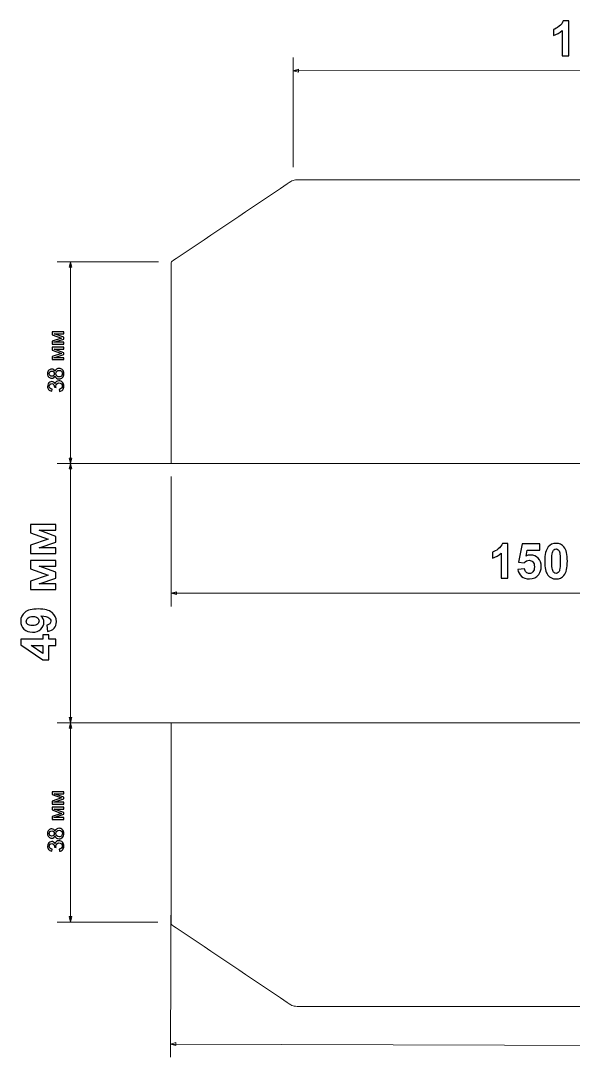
# Model space of a CAD drawing. Header units: centimetres. Extents: x -84 to 84, y -59 to 59.
# Drawn here: x -60.22 to -49.79, y 27.85 to 47.43 of the extents above; entities that cross this region are included whole.
import ezdxf

# ---------------------------------------------------------------- set-up
doc = ezdxf.new("R2010")
doc.units = ezdxf.units.CM
doc.header["$MEASUREMENT"] = 0
doc.layers.add('layer 1', color=7, linetype='Continuous')

msp = doc.modelspace()

# ---------------------------------------------------------------- linework, layer by layer
at = {"layer": 'layer 1', "color": 155}
for points, knots in [([(-49.87179, 46.76507), (-49.87179, 46.76507), (-49.99745, 46.76507), (-49.99745, 46.76507), (-49.99745, 46.76507), (-49.99745, 46.76507), (-49.99745, 47.2405), (-49.99745, 47.2405), (-49.99745, 47.2405), (-50.04331, 47.19739), (-50.09743, 47.16544), (-50.1598, 47.1448), (-50.1598, 47.1448), (-50.1598, 47.1448), (-50.1598, 47.25945), (-50.1598, 47.25945), (-50.1598, 47.25945), (-50.12693, 47.27015), (-50.09131, 47.29048), (-50.05294, 47.3206), (-50.05294, 47.3206), (-50.01442, 47.35056), (-49.98813, 47.38557), (-49.97376, 47.42547), (-49.97376, 47.42547), (-49.97376, 47.42547), (-49.87179, 47.42547), (-49.87179, 47.42547), (-49.87179, 47.42547), (-49.87179, 47.42547), (-49.87179, 46.76507), (-49.87179, 46.76507)], [0, 0, 0, 0, 0.11111111, 0.11111111, 0.11111111, 0.11111111, 0.22222222, 0.22222222, 0.22222222, 0.22222222, 0.33333333, 0.33333333, 0.33333333, 0.33333333, 0.44444444, 0.44444444, 0.44444444, 0.44444444, 0.55555556, 0.55555556, 0.55555556, 0.55555556, 0.66666667, 0.66666667, 0.66666667, 0.66666667, 0.77777778, 0.77777778, 0.77777778, 0.77777778, 1, 1, 1, 1]), ([(-59.62596, 41.31589), (-59.62596, 41.31589), (-59.62596, 41.37318), (-59.62596, 41.37318), (-59.62596, 41.37318), (-59.62596, 41.37318), (-59.45014, 41.43125), (-59.45014, 41.43125), (-59.45014, 41.43125), (-59.45014, 41.43125), (-59.62596, 41.49552), (-59.62596, 41.49552), (-59.62596, 41.49552), (-59.62596, 41.49552), (-59.62596, 41.54872), (-59.62596, 41.54872), (-59.62596, 41.54872), (-59.62596, 41.54872), (-59.40625, 41.54872), (-59.40625, 41.54872), (-59.40625, 41.54872), (-59.40625, 41.54872), (-59.40625, 41.51147), (-59.40625, 41.51147), (-59.40625, 41.51147), (-59.40625, 41.51147), (-59.58313, 41.51147), (-59.58313, 41.51147), (-59.58313, 41.51147), (-59.58313, 41.51147), (-59.40625, 41.44677), (-59.40625, 41.44677), (-59.40625, 41.44677), (-59.40625, 41.44677), (-59.40625, 41.41347), (-59.40625, 41.41347), (-59.40625, 41.41347), (-59.40625, 41.41347), (-59.5916, 41.3523), (-59.5916, 41.3523), (-59.5916, 41.3523), (-59.5916, 41.3523), (-59.40625, 41.3523), (-59.40625, 41.3523), (-59.40625, 41.3523), (-59.40625, 41.3523), (-59.40625, 41.31589), (-59.40625, 41.31589), (-59.40625, 41.31589), (-59.40625, 41.31589), (-59.62596, 41.31589), (-59.62596, 41.31589)], [0, 0, 0, 0, 0.07142857, 0.07142857, 0.07142857, 0.07142857, 0.14285714, 0.14285714, 0.14285714, 0.14285714, 0.21428571, 0.21428571, 0.21428571, 0.21428571, 0.28571429, 0.28571429, 0.28571429, 0.28571429, 0.35714286, 0.35714286, 0.35714286, 0.35714286, 0.42857143, 0.42857143, 0.42857143, 0.42857143, 0.5, 0.5, 0.5, 0.5, 0.57142857, 0.57142857, 0.57142857, 0.57142857, 0.64285714, 0.64285714, 0.64285714, 0.64285714, 0.71428571, 0.71428571, 0.71428571, 0.71428571, 0.78571429, 0.78571429, 0.78571429, 0.78571429, 0.85714286, 0.85714286, 0.85714286, 0.85714286, 1, 1, 1, 1]), ([(-59.62596, 41.02485), (-59.62596, 41.02485), (-59.62596, 41.08214), (-59.62596, 41.08214), (-59.62596, 41.08214), (-59.62596, 41.08214), (-59.45014, 41.14021), (-59.45014, 41.14021), (-59.45014, 41.14021), (-59.45014, 41.14021), (-59.62596, 41.20448), (-59.62596, 41.20448), (-59.62596, 41.20448), (-59.62596, 41.20448), (-59.62596, 41.25768), (-59.62596, 41.25768), (-59.62596, 41.25768), (-59.62596, 41.25768), (-59.40625, 41.25768), (-59.40625, 41.25768), (-59.40625, 41.25768), (-59.40625, 41.25768), (-59.40625, 41.22043), (-59.40625, 41.22043), (-59.40625, 41.22043), (-59.40625, 41.22043), (-59.58313, 41.22043), (-59.58313, 41.22043), (-59.58313, 41.22043), (-59.58313, 41.22043), (-59.40625, 41.15573), (-59.40625, 41.15573), (-59.40625, 41.15573), (-59.40625, 41.15573), (-59.40625, 41.12243), (-59.40625, 41.12243), (-59.40625, 41.12243), (-59.40625, 41.12243), (-59.5916, 41.06126), (-59.5916, 41.06126), (-59.5916, 41.06126), (-59.5916, 41.06126), (-59.40625, 41.06126), (-59.40625, 41.06126), (-59.40625, 41.06126), (-59.40625, 41.06126), (-59.40625, 41.02485), (-59.40625, 41.02485), (-59.40625, 41.02485), (-59.40625, 41.02485), (-59.62596, 41.02485), (-59.62596, 41.02485)], [0, 0, 0, 0, 0.07142857, 0.07142857, 0.07142857, 0.07142857, 0.14285714, 0.14285714, 0.14285714, 0.14285714, 0.21428571, 0.21428571, 0.21428571, 0.21428571, 0.28571429, 0.28571429, 0.28571429, 0.28571429, 0.35714286, 0.35714286, 0.35714286, 0.35714286, 0.42857143, 0.42857143, 0.42857143, 0.42857143, 0.5, 0.5, 0.5, 0.5, 0.57142857, 0.57142857, 0.57142857, 0.57142857, 0.64285714, 0.64285714, 0.64285714, 0.64285714, 0.71428571, 0.71428571, 0.71428571, 0.71428571, 0.78571429, 0.78571429, 0.78571429, 0.78571429, 0.85714286, 0.85714286, 0.85714286, 0.85714286, 1, 1, 1, 1]), ([(-59.57057, 40.71772), (-59.57622, 40.70227), (-59.58433, 40.69084), (-59.59477, 40.68336), (-59.59477, 40.68336), (-59.60529, 40.67595), (-59.61784, 40.67221), (-59.63245, 40.67221), (-59.63245, 40.67221), (-59.65453, 40.67221), (-59.67302, 40.68012), (-59.68805, 40.69592), (-59.68805, 40.69592), (-59.70307, 40.71179), (-59.71062, 40.73282), (-59.71062, 40.75914), (-59.71062, 40.75914), (-59.71062, 40.78552), (-59.70293, 40.80683), (-59.68755, 40.82292), (-59.68755, 40.82292), (-59.67217, 40.83901), (-59.65347, 40.84705), (-59.63139, 40.84705), (-59.63139, 40.84705), (-59.61735, 40.84705), (-59.60507, 40.84338), (-59.5947, 40.83604), (-59.5947, 40.83604), (-59.58426, 40.8287), (-59.57622, 40.81756), (-59.57057, 40.80253), (-59.57057, 40.80253), (-59.5645, 40.82108), (-59.55477, 40.83512), (-59.54122, 40.84479), (-59.54122, 40.84479), (-59.52775, 40.85446), (-59.51166, 40.85932), (-59.49289, 40.85932), (-59.49289, 40.85932), (-59.467, 40.85932), (-59.44527, 40.85015), (-59.42763, 40.83188), (-59.42763, 40.83188), (-59.40999, 40.81353), (-59.40117, 40.78948), (-59.40117, 40.75963), (-59.40117, 40.75963), (-59.40117, 40.72979), (-59.40999, 40.70573), (-59.4277, 40.68738), (-59.4277, 40.68738), (-59.44541, 40.66911), (-59.46749, 40.65994), (-59.49395, 40.65994), (-59.49395, 40.65994), (-59.51363, 40.65994), (-59.53014, 40.66495), (-59.54341, 40.67496), (-59.54341, 40.67496), (-59.55674, 40.68498), (-59.56577, 40.69924), (-59.57057, 40.71772)], [0, 0, 0, 0, 0.05882353, 0.05882353, 0.05882353, 0.05882353, 0.11764706, 0.11764706, 0.11764706, 0.11764706, 0.17647059, 0.17647059, 0.17647059, 0.17647059, 0.23529412, 0.23529412, 0.23529412, 0.23529412, 0.29411765, 0.29411765, 0.29411765, 0.29411765, 0.35294118, 0.35294118, 0.35294118, 0.35294118, 0.41176471, 0.41176471, 0.41176471, 0.41176471, 0.47058824, 0.47058824, 0.47058824, 0.47058824, 0.52941176, 0.52941176, 0.52941176, 0.52941176, 0.58823529, 0.58823529, 0.58823529, 0.58823529, 0.64705882, 0.64705882, 0.64705882, 0.64705882, 0.70588235, 0.70588235, 0.70588235, 0.70588235, 0.76470588, 0.76470588, 0.76470588, 0.76470588, 0.82352941, 0.82352941, 0.82352941, 0.82352941, 0.88235294, 0.88235294, 0.88235294, 0.88235294, 1, 1, 1, 1]), ([(-59.63379, 40.71031), (-59.6194, 40.71031), (-59.60768, 40.7149), (-59.59858, 40.724), (-59.59858, 40.724), (-59.58948, 40.73317), (-59.5849, 40.74517), (-59.5849, 40.76005), (-59.5849, 40.76005), (-59.5849, 40.77452), (-59.58941, 40.78623), (-59.59844, 40.79533), (-59.59844, 40.79533), (-59.60747, 40.80443), (-59.61855, 40.80895), (-59.63167, 40.80895), (-59.63167, 40.80895), (-59.64536, 40.80895), (-59.65686, 40.80429), (-59.66617, 40.79491), (-59.66617, 40.79491), (-59.67549, 40.78559), (-59.68014, 40.77381), (-59.68014, 40.75963), (-59.68014, 40.75963), (-59.68014, 40.74531), (-59.67556, 40.73353), (-59.66646, 40.72421), (-59.66646, 40.72421), (-59.65736, 40.71497), (-59.64649, 40.71031), (-59.63379, 40.71031)], [0, 0, 0, 0, 0.11111111, 0.11111111, 0.11111111, 0.11111111, 0.22222222, 0.22222222, 0.22222222, 0.22222222, 0.33333333, 0.33333333, 0.33333333, 0.33333333, 0.44444444, 0.44444444, 0.44444444, 0.44444444, 0.55555556, 0.55555556, 0.55555556, 0.55555556, 0.66666667, 0.66666667, 0.66666667, 0.66666667, 0.77777778, 0.77777778, 0.77777778, 0.77777778, 1, 1, 1, 1]), ([(-59.49367, 40.69804), (-59.48301, 40.69804), (-59.47278, 40.70051), (-59.46284, 40.70544), (-59.46284, 40.70544), (-59.45296, 40.71038), (-59.44527, 40.71786), (-59.43983, 40.72788), (-59.43983, 40.72788), (-59.4344, 40.73783), (-59.43165, 40.74855), (-59.43165, 40.75991), (-59.43165, 40.75991), (-59.43165, 40.77783), (-59.43736, 40.79251), (-59.44879, 40.80401), (-59.44879, 40.80401), (-59.46022, 40.81551), (-59.47476, 40.82123), (-59.4924, 40.82123), (-59.4924, 40.82123), (-59.51032, 40.82123), (-59.52514, 40.8153), (-59.53685, 40.80352), (-59.53685, 40.80352), (-59.54856, 40.79166), (-59.55442, 40.77671), (-59.55442, 40.75871), (-59.55442, 40.75871), (-59.55442, 40.74107), (-59.54863, 40.72661), (-59.53706, 40.71518), (-59.53706, 40.71518), (-59.52549, 40.70375), (-59.51102, 40.69804), (-59.49367, 40.69804)], [0, 0, 0, 0, 0.1, 0.1, 0.1, 0.1, 0.2, 0.2, 0.2, 0.2, 0.3, 0.3, 0.3, 0.3, 0.4, 0.4, 0.4, 0.4, 0.5, 0.5, 0.5, 0.5, 0.6, 0.6, 0.6, 0.6, 0.7, 0.7, 0.7, 0.7, 0.8, 0.8, 0.8, 0.8, 1, 1, 1, 1]), ([(-59.48668, 40.42492), (-59.48668, 40.42492), (-59.49176, 40.46217), (-59.49176, 40.46217), (-59.49176, 40.46217), (-59.4706, 40.46648), (-59.45536, 40.47367), (-59.44604, 40.4839), (-59.44604, 40.4839), (-59.43673, 40.49413), (-59.43207, 40.50669), (-59.43207, 40.52158), (-59.43207, 40.52158), (-59.43207, 40.53922), (-59.43814, 40.55411), (-59.45028, 40.5661), (-59.45028, 40.5661), (-59.46241, 40.57809), (-59.47744, 40.58409), (-59.49536, 40.58409), (-59.49536, 40.58409), (-59.51244, 40.58409), (-59.52655, 40.57852), (-59.53769, 40.5673), (-59.53769, 40.5673), (-59.54877, 40.55615), (-59.55434, 40.54197), (-59.55434, 40.52468), (-59.55434, 40.52468), (-59.55434, 40.51763), (-59.55293, 40.50888), (-59.55018, 40.49837), (-59.55018, 40.49837), (-59.55018, 40.49837), (-59.58278, 40.50253), (-59.58278, 40.50253), (-59.58278, 40.50253), (-59.5825, 40.505), (-59.58236, 40.50705), (-59.58236, 40.50853), (-59.58236, 40.50853), (-59.58236, 40.52447), (-59.58652, 40.53873), (-59.59477, 40.5515), (-59.59477, 40.5515), (-59.60303, 40.5642), (-59.61573, 40.57055), (-59.63287, 40.57055), (-59.63287, 40.57055), (-59.64649, 40.57055), (-59.65778, 40.56589), (-59.66674, 40.55665), (-59.66674, 40.55665), (-59.6757, 40.5474), (-59.68014, 40.53548), (-59.68014, 40.52087), (-59.68014, 40.52087), (-59.68014, 40.50634), (-59.67556, 40.49428), (-59.66639, 40.48461), (-59.66639, 40.48461), (-59.65721, 40.47494), (-59.64346, 40.46873), (-59.62511, 40.46598), (-59.62511, 40.46598), (-59.62511, 40.46598), (-59.63188, 40.42873), (-59.63188, 40.42873), (-59.63188, 40.42873), (-59.65686, 40.43332), (-59.67626, 40.44362), (-59.69002, 40.45977), (-59.69002, 40.45977), (-59.70378, 40.47586), (-59.71062, 40.49597), (-59.71062, 40.51996), (-59.71062, 40.51996), (-59.71062, 40.53647), (-59.7071, 40.55171), (-59.69997, 40.56561), (-59.69997, 40.56561), (-59.69291, 40.57958), (-59.68325, 40.59023), (-59.67104, 40.59757), (-59.67104, 40.59757), (-59.65877, 40.60498), (-59.64578, 40.60865), (-59.63203, 40.60865), (-59.63203, 40.60865), (-59.61897, 40.60865), (-59.60712, 40.60512), (-59.5964, 40.59813), (-59.5964, 40.59813), (-59.58567, 40.59108), (-59.57713, 40.58063), (-59.57078, 40.56688), (-59.57078, 40.56688), (-59.56669, 40.5848), (-59.55808, 40.5987), (-59.54503, 40.60865), (-59.54503, 40.60865), (-59.53205, 40.61852), (-59.51568, 40.62346), (-59.49614, 40.62346), (-59.49614, 40.62346), (-59.46968, 40.62346), (-59.44717, 40.6138), (-59.42876, 40.59453), (-59.42876, 40.59453), (-59.41034, 40.5752), (-59.40117, 40.55079), (-59.40117, 40.5213), (-59.40117, 40.5213), (-59.40117, 40.4947), (-59.40914, 40.47262), (-59.42502, 40.45505), (-59.42502, 40.45505), (-59.44089, 40.43741), (-59.46142, 40.42739), (-59.48668, 40.42492)], [0, 0, 0, 0, 0.03225806, 0.03225806, 0.03225806, 0.03225806, 0.06451613, 0.06451613, 0.06451613, 0.06451613, 0.09677419, 0.09677419, 0.09677419, 0.09677419, 0.12903226, 0.12903226, 0.12903226, 0.12903226, 0.16129032, 0.16129032, 0.16129032, 0.16129032, 0.19354839, 0.19354839, 0.19354839, 0.19354839, 0.22580645, 0.22580645, 0.22580645, 0.22580645, 0.25806452, 0.25806452, 0.25806452, 0.25806452, 0.29032258, 0.29032258, 0.29032258, 0.29032258, 0.32258065, 0.32258065, 0.32258065, 0.32258065, 0.35483871, 0.35483871, 0.35483871, 0.35483871, 0.38709677, 0.38709677, 0.38709677, 0.38709677, 0.41935484, 0.41935484, 0.41935484, 0.41935484, 0.4516129, 0.4516129, 0.4516129, 0.4516129, 0.48387097, 0.48387097, 0.48387097, 0.48387097, 0.51612903, 0.51612903, 0.51612903, 0.51612903, 0.5483871, 0.5483871, 0.5483871, 0.5483871, 0.58064516, 0.58064516, 0.58064516, 0.58064516, 0.61290323, 0.61290323, 0.61290323, 0.61290323, 0.64516129, 0.64516129, 0.64516129, 0.64516129, 0.67741935, 0.67741935, 0.67741935, 0.67741935, 0.70967742, 0.70967742, 0.70967742, 0.70967742, 0.74193548, 0.74193548, 0.74193548, 0.74193548, 0.77419355, 0.77419355, 0.77419355, 0.77419355, 0.80645161, 0.80645161, 0.80645161, 0.80645161, 0.83870968, 0.83870968, 0.83870968, 0.83870968, 0.87096774, 0.87096774, 0.87096774, 0.87096774, 0.90322581, 0.90322581, 0.90322581, 0.90322581, 0.93548387, 0.93548387, 0.93548387, 0.93548387, 1, 1, 1, 1]), ([(-60.03295, 37.36031), (-60.03295, 37.36031), (-60.03295, 37.51715), (-60.03295, 37.51715), (-60.03295, 37.51715), (-60.03295, 37.51715), (-59.70122, 37.6341), (-59.70122, 37.6341), (-59.70122, 37.6341), (-59.70122, 37.6341), (-60.03295, 37.75303), (-60.03295, 37.75303), (-60.03295, 37.75303), (-60.03295, 37.75303), (-60.03295, 37.90881), (-60.03295, 37.90881), (-60.03295, 37.90881), (-60.03295, 37.90881), (-59.55691, 37.90881), (-59.55691, 37.90881), (-59.55691, 37.90881), (-59.55691, 37.90881), (-59.55691, 37.80149), (-59.55691, 37.80149), (-59.55691, 37.80149), (-59.55691, 37.80149), (-59.87029, 37.80149), (-59.87029, 37.80149), (-59.87029, 37.80149), (-59.87029, 37.80149), (-59.55691, 37.68623), (-59.55691, 37.68623), (-59.55691, 37.68623), (-59.55691, 37.68623), (-59.55691, 37.57815), (-59.55691, 37.57815), (-59.55691, 37.57815), (-59.55691, 37.57815), (-59.87029, 37.46762), (-59.87029, 37.46762), (-59.87029, 37.46762), (-59.87029, 37.46762), (-59.55691, 37.46762), (-59.55691, 37.46762), (-59.55691, 37.46762), (-59.55691, 37.46762), (-59.55691, 37.36031), (-59.55691, 37.36031), (-59.55691, 37.36031), (-59.55691, 37.36031), (-60.03295, 37.36031), (-60.03295, 37.36031)], [0, 0, 0, 0, 0.07142857, 0.07142857, 0.07142857, 0.07142857, 0.14285714, 0.14285714, 0.14285714, 0.14285714, 0.21428571, 0.21428571, 0.21428571, 0.21428571, 0.28571429, 0.28571429, 0.28571429, 0.28571429, 0.35714286, 0.35714286, 0.35714286, 0.35714286, 0.42857143, 0.42857143, 0.42857143, 0.42857143, 0.5, 0.5, 0.5, 0.5, 0.57142857, 0.57142857, 0.57142857, 0.57142857, 0.64285714, 0.64285714, 0.64285714, 0.64285714, 0.71428571, 0.71428571, 0.71428571, 0.71428571, 0.78571429, 0.78571429, 0.78571429, 0.78571429, 0.85714286, 0.85714286, 0.85714286, 0.85714286, 1, 1, 1, 1]), ([(-51.02188, 36.89402), (-51.02188, 36.89402), (-51.14754, 36.89402), (-51.14754, 36.89402), (-51.14754, 36.89402), (-51.14754, 36.89402), (-51.14754, 37.36945), (-51.14754, 37.36945), (-51.14754, 37.36945), (-51.1934, 37.32634), (-51.24752, 37.29439), (-51.30989, 37.27375), (-51.30989, 37.27375), (-51.30989, 37.27375), (-51.30989, 37.3884), (-51.30989, 37.3884), (-51.30989, 37.3884), (-51.27702, 37.3991), (-51.2414, 37.41943), (-51.20303, 37.44955), (-51.20303, 37.44955), (-51.16451, 37.47951), (-51.13822, 37.51452), (-51.12385, 37.55442), (-51.12385, 37.55442), (-51.12385, 37.55442), (-51.02188, 37.55442), (-51.02188, 37.55442), (-51.02188, 37.55442), (-51.02188, 37.55442), (-51.02188, 36.89402), (-51.02188, 36.89402)], [0, 0, 0, 0, 0.11111111, 0.11111111, 0.11111111, 0.11111111, 0.22222222, 0.22222222, 0.22222222, 0.22222222, 0.33333333, 0.33333333, 0.33333333, 0.33333333, 0.44444444, 0.44444444, 0.44444444, 0.44444444, 0.55555556, 0.55555556, 0.55555556, 0.55555556, 0.66666667, 0.66666667, 0.66666667, 0.66666667, 0.77777778, 0.77777778, 0.77777778, 0.77777778, 1, 1, 1, 1]), ([(-50.83186, 37.06264), (-50.83186, 37.06264), (-50.7062, 37.07563), (-50.7062, 37.07563), (-50.7062, 37.07563), (-50.70253, 37.0472), (-50.69199, 37.02457), (-50.67441, 37.00791), (-50.67441, 37.00791), (-50.65667, 36.99125), (-50.63634, 36.98299), (-50.61326, 36.98299), (-50.61326, 36.98299), (-50.58696, 36.98299), (-50.56465, 36.99369), (-50.54645, 37.01525), (-50.54645, 37.01525), (-50.52826, 37.0368), (-50.51909, 37.06921), (-50.51909, 37.11247), (-50.51909, 37.11247), (-50.51909, 37.15313), (-50.52811, 37.18356), (-50.5463, 37.20389), (-50.5463, 37.20389), (-50.56434, 37.22422), (-50.58788, 37.23431), (-50.61693, 37.23431), (-50.61693, 37.23431), (-50.65316, 37.23431), (-50.68572, 37.21841), (-50.71446, 37.18661), (-50.71446, 37.18661), (-50.71446, 37.18661), (-50.81627, 37.20129), (-50.81627, 37.20129), (-50.81627, 37.20129), (-50.81627, 37.20129), (-50.75206, 37.54249), (-50.75206, 37.54249), (-50.75206, 37.54249), (-50.75206, 37.54249), (-50.41911, 37.54249), (-50.41911, 37.54249), (-50.41911, 37.54249), (-50.41911, 37.54249), (-50.41911, 37.42509), (-50.41911, 37.42509), (-50.41911, 37.42509), (-50.41911, 37.42509), (-50.65652, 37.42509), (-50.65652, 37.42509), (-50.65652, 37.42509), (-50.65652, 37.42509), (-50.67639, 37.31334), (-50.67639, 37.31334), (-50.67639, 37.31334), (-50.64842, 37.32725), (-50.61968, 37.33429), (-50.59033, 37.33429), (-50.59033, 37.33429), (-50.53438, 37.33429), (-50.48699, 37.31395), (-50.44816, 37.27314), (-50.44816, 37.27314), (-50.40918, 37.23247), (-50.38976, 37.17958), (-50.38976, 37.11446), (-50.38976, 37.11446), (-50.38976, 37.06019), (-50.40551, 37.01188), (-50.43685, 36.96923), (-50.43685, 36.96923), (-50.47965, 36.91114), (-50.53896, 36.8821), (-50.61479, 36.8821), (-50.61479, 36.8821), (-50.67548, 36.8821), (-50.72501, 36.89845), (-50.76322, 36.93101), (-50.76322, 36.93101), (-50.80159, 36.96373), (-50.82437, 37.00745), (-50.83186, 37.06264)], [0, 0, 0, 0, 0.04545455, 0.04545455, 0.04545455, 0.04545455, 0.09090909, 0.09090909, 0.09090909, 0.09090909, 0.13636364, 0.13636364, 0.13636364, 0.13636364, 0.18181818, 0.18181818, 0.18181818, 0.18181818, 0.22727273, 0.22727273, 0.22727273, 0.22727273, 0.27272727, 0.27272727, 0.27272727, 0.27272727, 0.31818182, 0.31818182, 0.31818182, 0.31818182, 0.36363636, 0.36363636, 0.36363636, 0.36363636, 0.40909091, 0.40909091, 0.40909091, 0.40909091, 0.45454545, 0.45454545, 0.45454545, 0.45454545, 0.5, 0.5, 0.5, 0.5, 0.54545455, 0.54545455, 0.54545455, 0.54545455, 0.59090909, 0.59090909, 0.59090909, 0.59090909, 0.63636364, 0.63636364, 0.63636364, 0.63636364, 0.68181818, 0.68181818, 0.68181818, 0.68181818, 0.72727273, 0.72727273, 0.72727273, 0.72727273, 0.77272727, 0.77272727, 0.77272727, 0.77272727, 0.81818182, 0.81818182, 0.81818182, 0.81818182, 0.86363636, 0.86363636, 0.86363636, 0.86363636, 0.90909091, 0.90909091, 0.90909091, 0.90909091, 1, 1, 1, 1]), ([(-50.11031, 37.55442), (-50.04672, 37.55442), (-49.99704, 37.53164), (-49.96111, 37.48609), (-49.96111, 37.48609), (-49.91846, 37.43228), (-49.89706, 37.34285), (-49.89706, 37.2181), (-49.89706, 37.2181), (-49.89706, 37.09352), (-49.91861, 37.00393), (-49.96157, 36.94951), (-49.96157, 36.94951), (-49.99719, 36.90457), (-50.04672, 36.8821), (-50.11031, 36.8821), (-50.11031, 36.8821), (-50.17421, 36.8821), (-50.22573, 36.90671), (-50.26486, 36.95593), (-50.26486, 36.95593), (-50.304, 37.00516), (-50.32357, 37.09306), (-50.32357, 37.21933), (-50.32357, 37.21933), (-50.32357, 37.3433), (-50.30201, 37.43258), (-50.25906, 37.487), (-50.25906, 37.487), (-50.22344, 37.53195), (-50.17391, 37.55442), (-50.11031, 37.55442)], [0, 0, 0, 0, 0.11111111, 0.11111111, 0.11111111, 0.11111111, 0.22222222, 0.22222222, 0.22222222, 0.22222222, 0.33333333, 0.33333333, 0.33333333, 0.33333333, 0.44444444, 0.44444444, 0.44444444, 0.44444444, 0.55555556, 0.55555556, 0.55555556, 0.55555556, 0.66666667, 0.66666667, 0.66666667, 0.66666667, 0.77777778, 0.77777778, 0.77777778, 0.77777778, 1, 1, 1, 1]), ([(-50.11031, 37.44986), (-50.12529, 37.44986), (-50.13875, 37.44496), (-50.15037, 37.43518), (-50.15037, 37.43518), (-50.16214, 37.42555), (-50.17131, 37.40812), (-50.17773, 37.3829), (-50.17773, 37.3829), (-50.18629, 37.35034), (-50.19057, 37.2953), (-50.19057, 37.2181), (-50.19057, 37.2181), (-50.19057, 37.14075), (-50.18675, 37.08771), (-50.1791, 37.05881), (-50.1791, 37.05881), (-50.17146, 37.02992), (-50.16183, 37.01066), (-50.15021, 37.00103), (-50.15021, 37.00103), (-50.13859, 36.9914), (-50.12529, 36.98666), (-50.11031, 36.98666), (-50.11031, 36.98666), (-50.09533, 36.98666), (-50.08188, 36.99155), (-50.07011, 37.00133), (-50.07011, 37.00133), (-50.05849, 37.01097), (-50.04932, 37.02839), (-50.0429, 37.05362), (-50.0429, 37.05362), (-50.03434, 37.08587), (-50.03006, 37.14075), (-50.03006, 37.2181), (-50.03006, 37.2181), (-50.03006, 37.2953), (-50.03388, 37.34835), (-50.04152, 37.37724), (-50.04152, 37.37724), (-50.04917, 37.40613), (-50.0588, 37.42555), (-50.07041, 37.43518), (-50.07041, 37.43518), (-50.08203, 37.44496), (-50.09533, 37.44986), (-50.11031, 37.44986)], [0, 0, 0, 0, 0.07692308, 0.07692308, 0.07692308, 0.07692308, 0.15384615, 0.15384615, 0.15384615, 0.15384615, 0.23076923, 0.23076923, 0.23076923, 0.23076923, 0.30769231, 0.30769231, 0.30769231, 0.30769231, 0.38461538, 0.38461538, 0.38461538, 0.38461538, 0.46153846, 0.46153846, 0.46153846, 0.46153846, 0.53846154, 0.53846154, 0.53846154, 0.53846154, 0.61538462, 0.61538462, 0.61538462, 0.61538462, 0.69230769, 0.69230769, 0.69230769, 0.69230769, 0.76923077, 0.76923077, 0.76923077, 0.76923077, 0.84615385, 0.84615385, 0.84615385, 0.84615385, 1, 1, 1, 1]), ([(-60.03295, 36.68187), (-60.03295, 36.68187), (-60.03295, 36.83871), (-60.03295, 36.83871), (-60.03295, 36.83871), (-60.03295, 36.83871), (-59.70122, 36.95566), (-59.70122, 36.95566), (-59.70122, 36.95566), (-59.70122, 36.95566), (-60.03295, 37.07459), (-60.03295, 37.07459), (-60.03295, 37.07459), (-60.03295, 37.07459), (-60.03295, 37.23037), (-60.03295, 37.23037), (-60.03295, 37.23037), (-60.03295, 37.23037), (-59.55691, 37.23037), (-59.55691, 37.23037), (-59.55691, 37.23037), (-59.55691, 37.23037), (-59.55691, 37.12305), (-59.55691, 37.12305), (-59.55691, 37.12305), (-59.55691, 37.12305), (-59.87029, 37.12305), (-59.87029, 37.12305), (-59.87029, 37.12305), (-59.87029, 37.12305), (-59.55691, 37.00779), (-59.55691, 37.00779), (-59.55691, 37.00779), (-59.55691, 37.00779), (-59.55691, 36.89971), (-59.55691, 36.89971), (-59.55691, 36.89971), (-59.55691, 36.89971), (-59.87029, 36.78918), (-59.87029, 36.78918), (-59.87029, 36.78918), (-59.87029, 36.78918), (-59.55691, 36.78918), (-59.55691, 36.78918), (-59.55691, 36.78918), (-59.55691, 36.78918), (-59.55691, 36.68187), (-59.55691, 36.68187), (-59.55691, 36.68187), (-59.55691, 36.68187), (-60.03295, 36.68187), (-60.03295, 36.68187)], [0, 0, 0, 0, 0.07142857, 0.07142857, 0.07142857, 0.07142857, 0.14285714, 0.14285714, 0.14285714, 0.14285714, 0.21428571, 0.21428571, 0.21428571, 0.21428571, 0.28571429, 0.28571429, 0.28571429, 0.28571429, 0.35714286, 0.35714286, 0.35714286, 0.35714286, 0.42857143, 0.42857143, 0.42857143, 0.42857143, 0.5, 0.5, 0.5, 0.5, 0.57142857, 0.57142857, 0.57142857, 0.57142857, 0.64285714, 0.64285714, 0.64285714, 0.64285714, 0.71428571, 0.71428571, 0.71428571, 0.71428571, 0.78571429, 0.78571429, 0.78571429, 0.78571429, 0.85714286, 0.85714286, 0.85714286, 0.85714286, 1, 1, 1, 1]), ([(-59.70947, 35.89031), (-59.70947, 35.89031), (-59.72293, 36.0123), (-59.72293, 36.0123), (-59.72293, 36.0123), (-59.69801, 36.0152), (-59.67951, 36.023), (-59.66759, 36.03538), (-59.66759, 36.03538), (-59.65551, 36.04777), (-59.64955, 36.06428), (-59.64955, 36.08461), (-59.64955, 36.08461), (-59.64955, 36.11044), (-59.66163, 36.1323), (-59.68563, 36.15034), (-59.68563, 36.15034), (-59.70963, 36.16838), (-59.75946, 36.17985), (-59.83483, 36.18489), (-59.83483, 36.18489), (-59.79814, 36.15325), (-59.77979, 36.11381), (-59.77979, 36.06626), (-59.77979, 36.06626), (-59.77979, 36.01475), (-59.79967, 35.97011), (-59.83957, 35.93265), (-59.83957, 35.93265), (-59.87947, 35.8952), (-59.93129, 35.87655), (-59.99519, 35.87655), (-59.99519, 35.87655), (-60.06184, 35.87655), (-60.1155, 35.89627), (-60.15616, 35.93586), (-60.15616, 35.93586), (-60.19698, 35.97546), (-60.21731, 36.02591), (-60.21731, 36.08705), (-60.21731, 36.08705), (-60.21731, 36.15355), (-60.19147, 36.20828), (-60.13996, 36.25093), (-60.13996, 36.25093), (-60.08829, 36.29358), (-60.00344, 36.31498), (-59.88512, 36.31498), (-59.88512, 36.31498), (-59.76497, 36.31498), (-59.67814, 36.29282), (-59.62494, 36.24848), (-59.62494, 36.24848), (-59.57159, 36.20415), (-59.54499, 36.14637), (-59.54499, 36.07513), (-59.54499, 36.07513), (-59.54499, 36.02392), (-59.55874, 35.98264), (-59.58626, 35.951), (-59.58626, 35.951), (-59.61362, 35.91951), (-59.65475, 35.89918), (-59.70947, 35.89031)], [0, 0, 0, 0, 0.05882353, 0.05882353, 0.05882353, 0.05882353, 0.11764706, 0.11764706, 0.11764706, 0.11764706, 0.17647059, 0.17647059, 0.17647059, 0.17647059, 0.23529412, 0.23529412, 0.23529412, 0.23529412, 0.29411765, 0.29411765, 0.29411765, 0.29411765, 0.35294118, 0.35294118, 0.35294118, 0.35294118, 0.41176471, 0.41176471, 0.41176471, 0.41176471, 0.47058824, 0.47058824, 0.47058824, 0.47058824, 0.52941176, 0.52941176, 0.52941176, 0.52941176, 0.58823529, 0.58823529, 0.58823529, 0.58823529, 0.64705882, 0.64705882, 0.64705882, 0.64705882, 0.70588235, 0.70588235, 0.70588235, 0.70588235, 0.76470588, 0.76470588, 0.76470588, 0.76470588, 0.82352941, 0.82352941, 0.82352941, 0.82352941, 0.88235294, 0.88235294, 0.88235294, 0.88235294, 1, 1, 1, 1]), ([(-59.98495, 36.17373), (-60.02546, 36.17373), (-60.05695, 36.16441), (-60.07927, 36.14576), (-60.07927, 36.14576), (-60.10159, 36.12726), (-60.11275, 36.1057), (-60.11275, 36.08124), (-60.11275, 36.08124), (-60.11275, 36.05801), (-60.10357, 36.03875), (-60.08523, 36.02346), (-60.08523, 36.02346), (-60.06688, 36.00802), (-60.03692, 36.00038), (-59.99534, 36.00038), (-59.99534, 36.00038), (-59.953, 36.00038), (-59.92196, 36.00878), (-59.90209, 36.02545), (-59.90209, 36.02545), (-59.88237, 36.04211), (-59.87243, 36.0629), (-59.87243, 36.08797), (-59.87243, 36.08797), (-59.87243, 36.11212), (-59.88191, 36.13246), (-59.90102, 36.14897), (-59.90102, 36.14897), (-59.92013, 36.16548), (-59.9481, 36.17373), (-59.98495, 36.17373)], [0, 0, 0, 0, 0.11111111, 0.11111111, 0.11111111, 0.11111111, 0.22222222, 0.22222222, 0.22222222, 0.22222222, 0.33333333, 0.33333333, 0.33333333, 0.33333333, 0.44444444, 0.44444444, 0.44444444, 0.44444444, 0.55555556, 0.55555556, 0.55555556, 0.55555556, 0.66666667, 0.66666667, 0.66666667, 0.66666667, 0.77777778, 0.77777778, 0.77777778, 0.77777778, 1, 1, 1, 1]), ([(-59.55691, 35.62233), (-59.55691, 35.62233), (-59.68899, 35.62233), (-59.68899, 35.62233), (-59.68899, 35.62233), (-59.68899, 35.62233), (-59.68899, 35.3545), (-59.68899, 35.3545), (-59.68899, 35.3545), (-59.68899, 35.3545), (-59.7986, 35.3545), (-59.7986, 35.3545), (-59.7986, 35.3545), (-59.7986, 35.3545), (-60.21639, 35.63853), (-60.21639, 35.63853), (-60.21639, 35.63853), (-60.21639, 35.63853), (-60.21639, 35.74432), (-60.21639, 35.74432), (-60.21639, 35.74432), (-60.21639, 35.74432), (-59.79906, 35.74432), (-59.79906, 35.74432), (-59.79906, 35.74432), (-59.79906, 35.74432), (-59.79906, 35.82595), (-59.79906, 35.82595), (-59.79906, 35.82595), (-59.79906, 35.82595), (-59.68899, 35.82595), (-59.68899, 35.82595), (-59.68899, 35.82595), (-59.68899, 35.82595), (-59.68899, 35.74432), (-59.68899, 35.74432), (-59.68899, 35.74432), (-59.68899, 35.74432), (-59.55691, 35.74432), (-59.55691, 35.74432), (-59.55691, 35.74432), (-59.55691, 35.74432), (-59.55691, 35.62233), (-59.55691, 35.62233)], [0, 0, 0, 0, 0.08333333, 0.08333333, 0.08333333, 0.08333333, 0.16666667, 0.16666667, 0.16666667, 0.16666667, 0.25, 0.25, 0.25, 0.25, 0.33333333, 0.33333333, 0.33333333, 0.33333333, 0.41666667, 0.41666667, 0.41666667, 0.41666667, 0.5, 0.5, 0.5, 0.5, 0.58333333, 0.58333333, 0.58333333, 0.58333333, 0.66666667, 0.66666667, 0.66666667, 0.66666667, 0.75, 0.75, 0.75, 0.75, 0.83333333, 0.83333333, 0.83333333, 0.83333333, 1, 1, 1, 1]), ([(-59.79906, 35.62233), (-59.79906, 35.62233), (-60.02332, 35.62233), (-60.02332, 35.62233), (-60.02332, 35.62233), (-60.02332, 35.62233), (-59.79906, 35.47221), (-59.79906, 35.47221), (-59.79906, 35.47221), (-59.79906, 35.47221), (-59.79906, 35.62233), (-59.79906, 35.62233)], [0, 0, 0, 0, 0.25, 0.25, 0.25, 0.25, 0.5, 0.5, 0.5, 0.5, 1, 1, 1, 1]), ([(-59.62596, 32.62998), (-59.62596, 32.62998), (-59.62596, 32.68727), (-59.62596, 32.68727), (-59.62596, 32.68727), (-59.62596, 32.68727), (-59.45014, 32.74534), (-59.45014, 32.74534), (-59.45014, 32.74534), (-59.45014, 32.74534), (-59.62596, 32.80961), (-59.62596, 32.80961), (-59.62596, 32.80961), (-59.62596, 32.80961), (-59.62596, 32.86281), (-59.62596, 32.86281), (-59.62596, 32.86281), (-59.62596, 32.86281), (-59.40625, 32.86281), (-59.40625, 32.86281), (-59.40625, 32.86281), (-59.40625, 32.86281), (-59.40625, 32.82556), (-59.40625, 32.82556), (-59.40625, 32.82556), (-59.40625, 32.82556), (-59.58313, 32.82556), (-59.58313, 32.82556), (-59.58313, 32.82556), (-59.58313, 32.82556), (-59.40625, 32.76086), (-59.40625, 32.76086), (-59.40625, 32.76086), (-59.40625, 32.76086), (-59.40625, 32.72756), (-59.40625, 32.72756), (-59.40625, 32.72756), (-59.40625, 32.72756), (-59.5916, 32.66639), (-59.5916, 32.66639), (-59.5916, 32.66639), (-59.5916, 32.66639), (-59.40625, 32.66639), (-59.40625, 32.66639), (-59.40625, 32.66639), (-59.40625, 32.66639), (-59.40625, 32.62998), (-59.40625, 32.62998), (-59.40625, 32.62998), (-59.40625, 32.62998), (-59.62596, 32.62998), (-59.62596, 32.62998)], [0, 0, 0, 0, 0.07142857, 0.07142857, 0.07142857, 0.07142857, 0.14285714, 0.14285714, 0.14285714, 0.14285714, 0.21428571, 0.21428571, 0.21428571, 0.21428571, 0.28571429, 0.28571429, 0.28571429, 0.28571429, 0.35714286, 0.35714286, 0.35714286, 0.35714286, 0.42857143, 0.42857143, 0.42857143, 0.42857143, 0.5, 0.5, 0.5, 0.5, 0.57142857, 0.57142857, 0.57142857, 0.57142857, 0.64285714, 0.64285714, 0.64285714, 0.64285714, 0.71428571, 0.71428571, 0.71428571, 0.71428571, 0.78571429, 0.78571429, 0.78571429, 0.78571429, 0.85714286, 0.85714286, 0.85714286, 0.85714286, 1, 1, 1, 1]), ([(-59.62596, 32.33894), (-59.62596, 32.33894), (-59.62596, 32.39623), (-59.62596, 32.39623), (-59.62596, 32.39623), (-59.62596, 32.39623), (-59.45014, 32.4543), (-59.45014, 32.4543), (-59.45014, 32.4543), (-59.45014, 32.4543), (-59.62596, 32.51857), (-59.62596, 32.51857), (-59.62596, 32.51857), (-59.62596, 32.51857), (-59.62596, 32.57177), (-59.62596, 32.57177), (-59.62596, 32.57177), (-59.62596, 32.57177), (-59.40625, 32.57177), (-59.40625, 32.57177), (-59.40625, 32.57177), (-59.40625, 32.57177), (-59.40625, 32.53452), (-59.40625, 32.53452), (-59.40625, 32.53452), (-59.40625, 32.53452), (-59.58313, 32.53452), (-59.58313, 32.53452), (-59.58313, 32.53452), (-59.58313, 32.53452), (-59.40625, 32.46982), (-59.40625, 32.46982), (-59.40625, 32.46982), (-59.40625, 32.46982), (-59.40625, 32.43652), (-59.40625, 32.43652), (-59.40625, 32.43652), (-59.40625, 32.43652), (-59.5916, 32.37535), (-59.5916, 32.37535), (-59.5916, 32.37535), (-59.5916, 32.37535), (-59.40625, 32.37535), (-59.40625, 32.37535), (-59.40625, 32.37535), (-59.40625, 32.37535), (-59.40625, 32.33894), (-59.40625, 32.33894), (-59.40625, 32.33894), (-59.40625, 32.33894), (-59.62596, 32.33894), (-59.62596, 32.33894)], [0, 0, 0, 0, 0.07142857, 0.07142857, 0.07142857, 0.07142857, 0.14285714, 0.14285714, 0.14285714, 0.14285714, 0.21428571, 0.21428571, 0.21428571, 0.21428571, 0.28571429, 0.28571429, 0.28571429, 0.28571429, 0.35714286, 0.35714286, 0.35714286, 0.35714286, 0.42857143, 0.42857143, 0.42857143, 0.42857143, 0.5, 0.5, 0.5, 0.5, 0.57142857, 0.57142857, 0.57142857, 0.57142857, 0.64285714, 0.64285714, 0.64285714, 0.64285714, 0.71428571, 0.71428571, 0.71428571, 0.71428571, 0.78571429, 0.78571429, 0.78571429, 0.78571429, 0.85714286, 0.85714286, 0.85714286, 0.85714286, 1, 1, 1, 1]), ([(-59.57057, 32.03181), (-59.57622, 32.01636), (-59.58433, 32.00493), (-59.59477, 31.99745), (-59.59477, 31.99745), (-59.60529, 31.99004), (-59.61784, 31.9863), (-59.63245, 31.9863), (-59.63245, 31.9863), (-59.65453, 31.9863), (-59.67302, 31.99421), (-59.68805, 32.01001), (-59.68805, 32.01001), (-59.70307, 32.02588), (-59.71062, 32.04691), (-59.71062, 32.07323), (-59.71062, 32.07323), (-59.71062, 32.09961), (-59.70293, 32.12092), (-59.68755, 32.13701), (-59.68755, 32.13701), (-59.67217, 32.1531), (-59.65347, 32.16114), (-59.63139, 32.16114), (-59.63139, 32.16114), (-59.61735, 32.16114), (-59.60507, 32.15747), (-59.5947, 32.15013), (-59.5947, 32.15013), (-59.58426, 32.14279), (-59.57622, 32.13165), (-59.57057, 32.11662), (-59.57057, 32.11662), (-59.5645, 32.13517), (-59.55477, 32.14921), (-59.54122, 32.15888), (-59.54122, 32.15888), (-59.52775, 32.16855), (-59.51166, 32.17341), (-59.49289, 32.17341), (-59.49289, 32.17341), (-59.467, 32.17341), (-59.44527, 32.16424), (-59.42763, 32.14597), (-59.42763, 32.14597), (-59.40999, 32.12762), (-59.40117, 32.10357), (-59.40117, 32.07372), (-59.40117, 32.07372), (-59.40117, 32.04388), (-59.40999, 32.01982), (-59.4277, 32.00147), (-59.4277, 32.00147), (-59.44541, 31.9832), (-59.46749, 31.97403), (-59.49395, 31.97403), (-59.49395, 31.97403), (-59.51363, 31.97403), (-59.53014, 31.97904), (-59.54341, 31.98905), (-59.54341, 31.98905), (-59.55674, 31.99907), (-59.56577, 32.01333), (-59.57057, 32.03181)], [0, 0, 0, 0, 0.05882353, 0.05882353, 0.05882353, 0.05882353, 0.11764706, 0.11764706, 0.11764706, 0.11764706, 0.17647059, 0.17647059, 0.17647059, 0.17647059, 0.23529412, 0.23529412, 0.23529412, 0.23529412, 0.29411765, 0.29411765, 0.29411765, 0.29411765, 0.35294118, 0.35294118, 0.35294118, 0.35294118, 0.41176471, 0.41176471, 0.41176471, 0.41176471, 0.47058824, 0.47058824, 0.47058824, 0.47058824, 0.52941176, 0.52941176, 0.52941176, 0.52941176, 0.58823529, 0.58823529, 0.58823529, 0.58823529, 0.64705882, 0.64705882, 0.64705882, 0.64705882, 0.70588235, 0.70588235, 0.70588235, 0.70588235, 0.76470588, 0.76470588, 0.76470588, 0.76470588, 0.82352941, 0.82352941, 0.82352941, 0.82352941, 0.88235294, 0.88235294, 0.88235294, 0.88235294, 1, 1, 1, 1]), ([(-59.63379, 32.0244), (-59.6194, 32.0244), (-59.60768, 32.02899), (-59.59858, 32.03809), (-59.59858, 32.03809), (-59.58948, 32.04726), (-59.5849, 32.05926), (-59.5849, 32.07414), (-59.5849, 32.07414), (-59.5849, 32.08861), (-59.58941, 32.10032), (-59.59844, 32.10942), (-59.59844, 32.10942), (-59.60747, 32.11852), (-59.61855, 32.12304), (-59.63167, 32.12304), (-59.63167, 32.12304), (-59.64536, 32.12304), (-59.65686, 32.11838), (-59.66617, 32.109), (-59.66617, 32.109), (-59.67549, 32.09968), (-59.68014, 32.0879), (-59.68014, 32.07372), (-59.68014, 32.07372), (-59.68014, 32.0594), (-59.67556, 32.04762), (-59.66646, 32.0383), (-59.66646, 32.0383), (-59.65736, 32.02906), (-59.64649, 32.0244), (-59.63379, 32.0244)], [0, 0, 0, 0, 0.11111111, 0.11111111, 0.11111111, 0.11111111, 0.22222222, 0.22222222, 0.22222222, 0.22222222, 0.33333333, 0.33333333, 0.33333333, 0.33333333, 0.44444444, 0.44444444, 0.44444444, 0.44444444, 0.55555556, 0.55555556, 0.55555556, 0.55555556, 0.66666667, 0.66666667, 0.66666667, 0.66666667, 0.77777778, 0.77777778, 0.77777778, 0.77777778, 1, 1, 1, 1]), ([(-59.49367, 32.01213), (-59.48301, 32.01213), (-59.47278, 32.0146), (-59.46284, 32.01953), (-59.46284, 32.01953), (-59.45296, 32.02447), (-59.44527, 32.03195), (-59.43983, 32.04197), (-59.43983, 32.04197), (-59.4344, 32.05192), (-59.43165, 32.06264), (-59.43165, 32.074), (-59.43165, 32.074), (-59.43165, 32.09192), (-59.43736, 32.1066), (-59.44879, 32.1181), (-59.44879, 32.1181), (-59.46022, 32.1296), (-59.47476, 32.13532), (-59.4924, 32.13532), (-59.4924, 32.13532), (-59.51032, 32.13532), (-59.52514, 32.12939), (-59.53685, 32.11761), (-59.53685, 32.11761), (-59.54856, 32.10575), (-59.55442, 32.0908), (-59.55442, 32.0728), (-59.55442, 32.0728), (-59.55442, 32.05516), (-59.54863, 32.0407), (-59.53706, 32.02927), (-59.53706, 32.02927), (-59.52549, 32.01784), (-59.51102, 32.01213), (-59.49367, 32.01213)], [0, 0, 0, 0, 0.1, 0.1, 0.1, 0.1, 0.2, 0.2, 0.2, 0.2, 0.3, 0.3, 0.3, 0.3, 0.4, 0.4, 0.4, 0.4, 0.5, 0.5, 0.5, 0.5, 0.6, 0.6, 0.6, 0.6, 0.7, 0.7, 0.7, 0.7, 0.8, 0.8, 0.8, 0.8, 1, 1, 1, 1]), ([(-59.48668, 31.73901), (-59.48668, 31.73901), (-59.49176, 31.77626), (-59.49176, 31.77626), (-59.49176, 31.77626), (-59.4706, 31.78057), (-59.45536, 31.78776), (-59.44604, 31.79799), (-59.44604, 31.79799), (-59.43673, 31.80822), (-59.43207, 31.82078), (-59.43207, 31.83567), (-59.43207, 31.83567), (-59.43207, 31.85331), (-59.43814, 31.8682), (-59.45028, 31.88019), (-59.45028, 31.88019), (-59.46241, 31.89218), (-59.47744, 31.89818), (-59.49536, 31.89818), (-59.49536, 31.89818), (-59.51244, 31.89818), (-59.52655, 31.89261), (-59.53769, 31.88139), (-59.53769, 31.88139), (-59.54877, 31.87024), (-59.55434, 31.85606), (-59.55434, 31.83877), (-59.55434, 31.83877), (-59.55434, 31.83172), (-59.55293, 31.82297), (-59.55018, 31.81246), (-59.55018, 31.81246), (-59.55018, 31.81246), (-59.58278, 31.81662), (-59.58278, 31.81662), (-59.58278, 31.81662), (-59.5825, 31.81909), (-59.58236, 31.82114), (-59.58236, 31.82262), (-59.58236, 31.82262), (-59.58236, 31.83856), (-59.58652, 31.85282), (-59.59477, 31.86559), (-59.59477, 31.86559), (-59.60303, 31.87829), (-59.61573, 31.88464), (-59.63287, 31.88464), (-59.63287, 31.88464), (-59.64649, 31.88464), (-59.65778, 31.87998), (-59.66674, 31.87074), (-59.66674, 31.87074), (-59.6757, 31.86149), (-59.68014, 31.84957), (-59.68014, 31.83496), (-59.68014, 31.83496), (-59.68014, 31.82043), (-59.67556, 31.80837), (-59.66639, 31.7987), (-59.66639, 31.7987), (-59.65721, 31.78903), (-59.64346, 31.78282), (-59.62511, 31.78007), (-59.62511, 31.78007), (-59.62511, 31.78007), (-59.63188, 31.74282), (-59.63188, 31.74282), (-59.63188, 31.74282), (-59.65686, 31.74741), (-59.67626, 31.75771), (-59.69002, 31.77386), (-59.69002, 31.77386), (-59.70378, 31.78995), (-59.71062, 31.81006), (-59.71062, 31.83405), (-59.71062, 31.83405), (-59.71062, 31.85056), (-59.7071, 31.8658), (-59.69997, 31.8797), (-59.69997, 31.8797), (-59.69291, 31.89367), (-59.68325, 31.90432), (-59.67104, 31.91166), (-59.67104, 31.91166), (-59.65877, 31.91907), (-59.64578, 31.92274), (-59.63203, 31.92274), (-59.63203, 31.92274), (-59.61897, 31.92274), (-59.60712, 31.91921), (-59.5964, 31.91222), (-59.5964, 31.91222), (-59.58567, 31.90517), (-59.57713, 31.89472), (-59.57078, 31.88097), (-59.57078, 31.88097), (-59.56669, 31.89889), (-59.55808, 31.91279), (-59.54503, 31.92274), (-59.54503, 31.92274), (-59.53205, 31.93261), (-59.51568, 31.93755), (-59.49614, 31.93755), (-59.49614, 31.93755), (-59.46968, 31.93755), (-59.44717, 31.92789), (-59.42876, 31.90862), (-59.42876, 31.90862), (-59.41034, 31.88929), (-59.40117, 31.86488), (-59.40117, 31.83539), (-59.40117, 31.83539), (-59.40117, 31.80879), (-59.40914, 31.78671), (-59.42502, 31.76914), (-59.42502, 31.76914), (-59.44089, 31.7515), (-59.46142, 31.74148), (-59.48668, 31.73901)], [0, 0, 0, 0, 0.03225806, 0.03225806, 0.03225806, 0.03225806, 0.06451613, 0.06451613, 0.06451613, 0.06451613, 0.09677419, 0.09677419, 0.09677419, 0.09677419, 0.12903226, 0.12903226, 0.12903226, 0.12903226, 0.16129032, 0.16129032, 0.16129032, 0.16129032, 0.19354839, 0.19354839, 0.19354839, 0.19354839, 0.22580645, 0.22580645, 0.22580645, 0.22580645, 0.25806452, 0.25806452, 0.25806452, 0.25806452, 0.29032258, 0.29032258, 0.29032258, 0.29032258, 0.32258065, 0.32258065, 0.32258065, 0.32258065, 0.35483871, 0.35483871, 0.35483871, 0.35483871, 0.38709677, 0.38709677, 0.38709677, 0.38709677, 0.41935484, 0.41935484, 0.41935484, 0.41935484, 0.4516129, 0.4516129, 0.4516129, 0.4516129, 0.48387097, 0.48387097, 0.48387097, 0.48387097, 0.51612903, 0.51612903, 0.51612903, 0.51612903, 0.5483871, 0.5483871, 0.5483871, 0.5483871, 0.58064516, 0.58064516, 0.58064516, 0.58064516, 0.61290323, 0.61290323, 0.61290323, 0.61290323, 0.64516129, 0.64516129, 0.64516129, 0.64516129, 0.67741935, 0.67741935, 0.67741935, 0.67741935, 0.70967742, 0.70967742, 0.70967742, 0.70967742, 0.74193548, 0.74193548, 0.74193548, 0.74193548, 0.77419355, 0.77419355, 0.77419355, 0.77419355, 0.80645161, 0.80645161, 0.80645161, 0.80645161, 0.83870968, 0.83870968, 0.83870968, 0.83870968, 0.87096774, 0.87096774, 0.87096774, 0.87096774, 0.90322581, 0.90322581, 0.90322581, 0.90322581, 0.93548387, 0.93548387, 0.93548387, 0.93548387, 1, 1, 1, 1])]:
    msp.add_open_spline(points, degree=3, knots=knots, dxfattribs=at)
at = {"layer": 'layer 1', "color": 155, "lineweight": 9}
for points in [[(-55.0744, 44.65999), (-55.0744, 44.65999), (-55.07584, 46.7319), (-55.07584, 46.7319)], [(-55.07567, 46.48191), (-55.07567, 46.48191), (-42.37909, 46.49077), (-42.37909, 46.49077)], [(-57.61873, 42.87386), (-57.61873, 42.87386), (-59.52712, 42.87386), (-59.52712, 42.87386)], [(-59.27712, 42.87386), (-59.27712, 42.87386), (-59.27712, 39.06423), (-59.27712, 39.06423)], [(-56.64846, 39.06423), (-56.64846, 39.06423), (-59.52712, 39.06423), (-59.52712, 39.06423)], [(-57.61873, 39.06423), (-57.61873, 39.06423), (-59.52712, 39.06423), (-59.52712, 39.06423)], [(-59.27712, 39.06423), (-59.27712, 39.06423), (-59.27712, 34.16421), (-59.27712, 34.16421)], [(-57.37765, 38.81423), (-57.37765, 38.81423), (-57.37765, 36.36423), (-57.37765, 36.36423)], [(-57.37765, 36.61423), (-57.37765, 36.61423), (-42.37765, 36.61423), (-42.37765, 36.61423)], [(-56.64846, 34.16421), (-56.64846, 34.16421), (-59.52712, 34.16421), (-59.52712, 34.16421)], [(-57.62765, 34.16421), (-57.62765, 34.16421), (-59.52712, 34.16421), (-59.52712, 34.16421)], [(-59.27712, 30.40206), (-59.27712, 30.40206), (-59.27712, 34.16421), (-59.27712, 34.16421)], [(-57.37841, 31.42951), (-57.37841, 31.42951), (-57.38931, 27.84788), (-57.38931, 27.84788)], [(-57.62765, 30.40206), (-57.62765, 30.40206), (-59.52712, 30.40206), (-59.52712, 30.40206)], [(-57.38855, 28.09787), (-57.38855, 28.09787), (-4.8571, 27.93797), (-4.8571, 27.93797)]]:
    msp.add_open_spline(points, degree=3, dxfattribs=at)
for points in [[(-54.97405, 46.45475), (-54.97405, 46.45475), (-55.07567, 46.48191), (-55.07567, 46.48191), (-55.07567, 46.48191), (-55.07567, 46.48191), (-54.97409, 46.5092), (-54.97409, 46.5092), (-54.97409, 46.5092), (-54.97409, 46.5092), (-54.97405, 46.45475), (-54.97405, 46.45475)], [(-59.30434, 42.77226), (-59.30434, 42.77226), (-59.27712, 42.87386), (-59.27712, 42.87386), (-59.27712, 42.87386), (-59.27712, 42.87386), (-59.24989, 42.77226), (-59.24989, 42.77226), (-59.24989, 42.77226), (-59.24989, 42.77226), (-59.30434, 42.77226), (-59.30434, 42.77226)], [(-59.30434, 39.16582), (-59.30434, 39.16582), (-59.27712, 39.06423), (-59.27712, 39.06423), (-59.27712, 39.06423), (-59.27712, 39.06423), (-59.24989, 39.16582), (-59.24989, 39.16582), (-59.24989, 39.16582), (-59.24989, 39.16582), (-59.30434, 39.16582), (-59.30434, 39.16582)], [(-59.30434, 38.96263), (-59.30434, 38.96263), (-59.27712, 39.06423), (-59.27712, 39.06423), (-59.27712, 39.06423), (-59.27712, 39.06423), (-59.24989, 38.96263), (-59.24989, 38.96263), (-59.24989, 38.96263), (-59.24989, 38.96263), (-59.30434, 38.96263), (-59.30434, 38.96263)], [(-57.27605, 36.587), (-57.27605, 36.587), (-57.37765, 36.61423), (-57.37765, 36.61423), (-57.37765, 36.61423), (-57.37765, 36.61423), (-57.27605, 36.64145), (-57.27605, 36.64145), (-57.27605, 36.64145), (-57.27605, 36.64145), (-57.27605, 36.587), (-57.27605, 36.587)], [(-59.30434, 34.2658), (-59.30434, 34.2658), (-59.27712, 34.16421), (-59.27712, 34.16421), (-59.27712, 34.16421), (-59.27712, 34.16421), (-59.24989, 34.2658), (-59.24989, 34.2658), (-59.24989, 34.2658), (-59.24989, 34.2658), (-59.30434, 34.2658), (-59.30434, 34.2658)], [(-59.24989, 34.06261), (-59.24989, 34.06261), (-59.27712, 34.16421), (-59.27712, 34.16421), (-59.27712, 34.16421), (-59.27712, 34.16421), (-59.30434, 34.06261), (-59.30434, 34.06261), (-59.30434, 34.06261), (-59.30434, 34.06261), (-59.24989, 34.06261), (-59.24989, 34.06261)], [(-59.24989, 30.50365), (-59.24989, 30.50365), (-59.27712, 30.40206), (-59.27712, 30.40206), (-59.27712, 30.40206), (-59.27712, 30.40206), (-59.30434, 30.50365), (-59.30434, 30.50365), (-59.30434, 30.50365), (-59.30434, 30.50365), (-59.24989, 30.50365), (-59.24989, 30.50365)], [(-57.28703, 28.07033), (-57.28703, 28.07033), (-57.38855, 28.09787), (-57.38855, 28.09787), (-57.38855, 28.09787), (-57.38855, 28.09787), (-57.28687, 28.12478), (-57.28687, 28.12478), (-57.28687, 28.12478), (-57.28687, 28.12478), (-57.28703, 28.07033), (-57.28703, 28.07033)]]:
    msp.add_open_spline(points, degree=3, knots=[0, 0, 0, 0, 0.25, 0.25, 0.25, 0.25, 0.5, 0.5, 0.5, 0.5, 1, 1, 1, 1], dxfattribs=at)
at = {"layer": 'layer 1', "color": 254, "lineweight": 20}
msp.add_open_spline([(-54.95849, 44.41886), (-54.95849, 44.41886), (50.96113, 44.41886), (50.96113, 44.41886), (50.96113, 44.41886), (51.67024, 44.41886), (51.62215, 44.27967), (51.62143, 43.68805), (51.62143, 43.68805), (51.62143, 43.68805), (51.62143, 36.61422), (51.62143, 36.61422), (51.62143, 36.61422), (51.62143, 36.61422), (51.62143, 29.54039), (51.62143, 29.54039), (51.62143, 29.54039), (51.62215, 28.94877), (51.67024, 28.80958), (50.96113, 28.80958), (50.96113, 28.80958), (50.96113, 28.80958), (-54.95849, 28.80958), (-54.95849, 28.80958), (-54.95849, 28.80958), (-55.07312, 28.80958), (-55.07723, 28.80927), (-55.18469, 28.88154), (-55.18469, 28.88154), (-55.88335, 29.35141), (-56.58204, 29.82142), (-57.2807, 30.29135), (-57.2807, 30.29135), (-57.39009, 30.36487), (-57.37765, 30.31695), (-57.37765, 30.52322), (-57.37765, 30.52322), (-57.37765, 31.07287), (-57.37765, 33.61458), (-57.37765, 34.16421), (-57.37765, 34.16421), (-57.37765, 34.16421), (-42.37765, 34.16421), (-42.37765, 34.16421), (-42.37765, 34.16421), (-42.37765, 34.16421), (-42.37765, 39.06423), (-42.37765, 39.06423), (-42.37765, 39.06423), (-42.37765, 39.06423), (-57.37765, 39.06423), (-57.37765, 39.06423), (-57.37765, 39.06423), (-57.37765, 39.61386), (-57.37765, 42.15557), (-57.37765, 42.70522), (-57.37765, 42.70522), (-57.37765, 42.91149), (-57.39009, 42.86357), (-57.2807, 42.93709), (-57.2807, 42.93709), (-56.58204, 43.40702), (-55.88335, 43.87703), (-55.18469, 44.3469), (-55.18469, 44.3469), (-55.07723, 44.41917), (-55.07312, 44.41886), (-54.95849, 44.41886)], degree=3, knots=[0, 0, 0, 0, 0.05555556, 0.05555556, 0.05555556, 0.05555556, 0.11111111, 0.11111111, 0.11111111, 0.11111111, 0.16666667, 0.16666667, 0.16666667, 0.16666667, 0.22222222, 0.22222222, 0.22222222, 0.22222222, 0.27777778, 0.27777778, 0.27777778, 0.27777778, 0.33333333, 0.33333333, 0.33333333, 0.33333333, 0.38888889, 0.38888889, 0.38888889, 0.38888889, 0.44444444, 0.44444444, 0.44444444, 0.44444444, 0.5, 0.5, 0.5, 0.5, 0.55555556, 0.55555556, 0.55555556, 0.55555556, 0.61111111, 0.61111111, 0.61111111, 0.61111111, 0.66666667, 0.66666667, 0.66666667, 0.66666667, 0.72222222, 0.72222222, 0.72222222, 0.72222222, 0.77777778, 0.77777778, 0.77777778, 0.77777778, 0.83333333, 0.83333333, 0.83333333, 0.83333333, 0.88888889, 0.88888889, 0.88888889, 0.88888889, 1, 1, 1, 1], dxfattribs=at)

doc.saveas('drawing.dxf')
